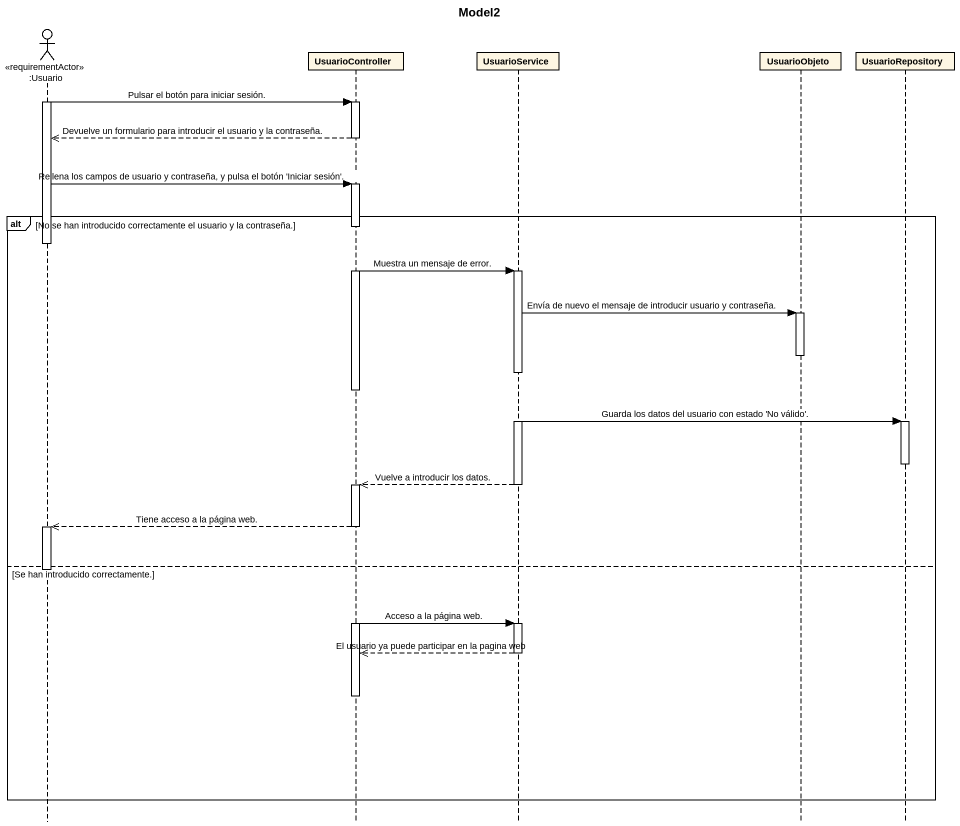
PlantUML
@startuml
title Model2
hide footbox
actor ":Usuario" as Usuario <<requirementActor>>
participant UsuarioController
participant UsuarioService
participant UsuarioObjeto
participant UsuarioRepository

activate Usuario
Usuario -> UsuarioController : Pulsar el botón para iniciar sesión.
activate UsuarioController
UsuarioController -->> Usuario : Devuelve un formulario para introducir el usuario y la contraseña.
deactivate UsuarioController
Usuario -> UsuarioController : Rellena los campos de usuario y contraseña, y pulsa el botón 'Iniciar sesión'.
activate UsuarioController
alt No se han introducido correctamente el usuario y la contraseña.
  deactivate Usuario
  UsuarioController -> UsuarioService : Muestra un mensaje de error.
  activate UsuarioService
  UsuarioService -> UsuarioObjeto : Envía de nuevo el mensaje de introducir usuario y contraseña.
  activate UsuarioObjeto
  deactivate UsuarioObjeto
  deactivate UsuarioController
  UsuarioService -> UsuarioRepository : Guarda los datos del usuario con estado 'No válido'.
  activate UsuarioRepository
  deactivate UsuarioRepository
  UsuarioService -->> UsuarioController : Vuelve a introducir los datos.
  deactivate UsuarioService
  activate UsuarioController
  UsuarioController -->> Usuario : Tiene acceso a la página web.
  activate Usuario
else Se han introducido correctamente.
  deactivate Usuario
  UsuarioController -> UsuarioService : Acceso a la página web.
  activate UsuarioService
  UsuarioService -->> UsuarioController : El usuario ya puede participar en la pagina web
  deactivate UsuarioService
  deactivate UsuarioController
end
@enduml
